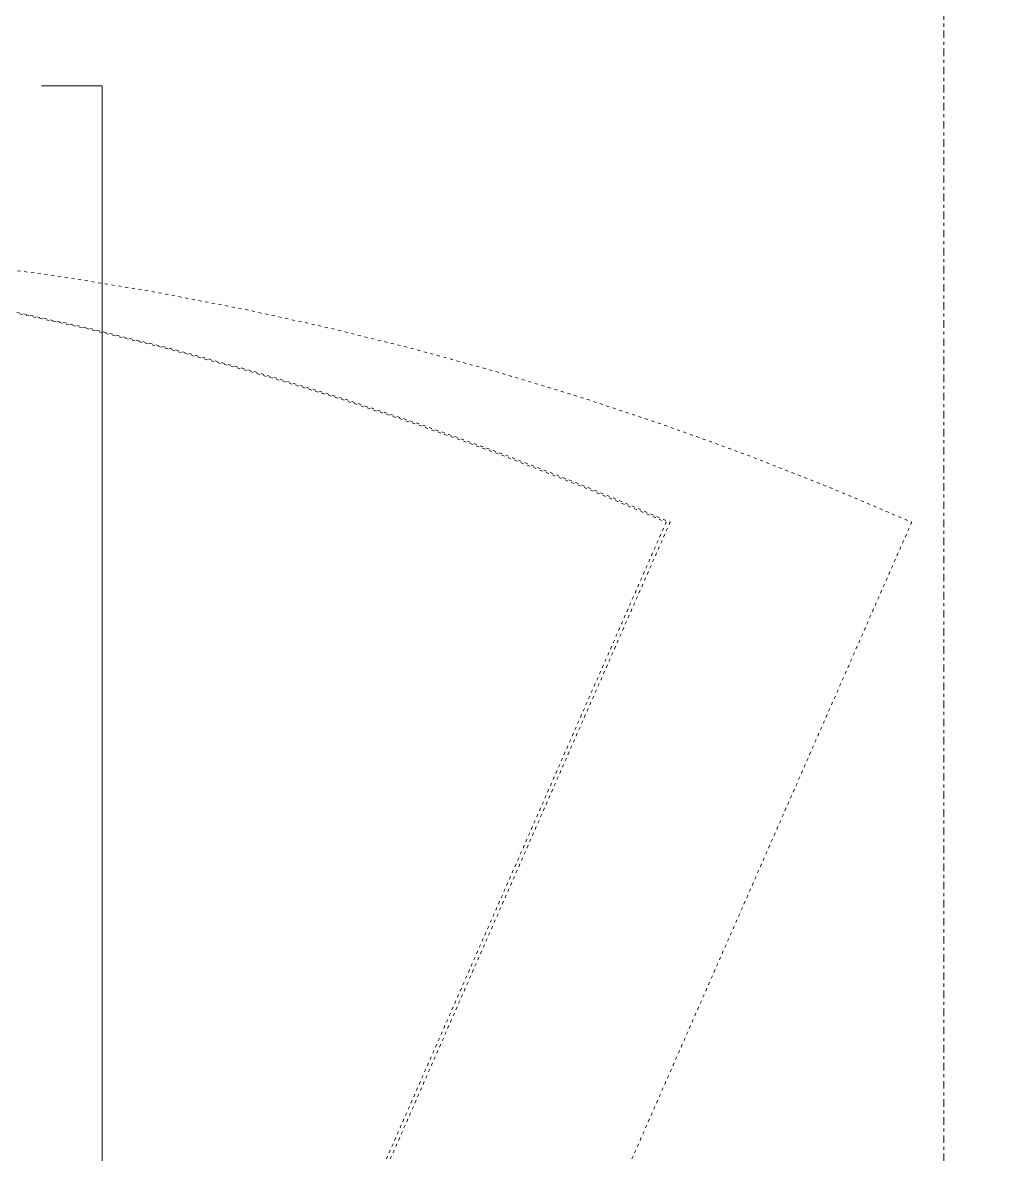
# Model space of a CAD drawing. Extents: x -1133 to 23780, y -1311 to 8245.
# Drawn here: x 7137 to 7169.44, y 1537.42 to 1574.91 of the extents above; entities that cross this region are included whole.
import ezdxf

# ---------------------------------------------------------------- set-up
doc = ezdxf.new("R2010")
doc.units = 0
doc.header["$MEASUREMENT"] = 0
for name, pattern in [('DASHDOT2', [0.5, 0.25, -0.125, 0, -0.125]), ('DOT2', [0.125, 0, -0.125]), ('HIDDEN', [0.375, 0.25, -0.125])]:
    doc.linetypes.add(name, pattern=pattern)
doc.layers.get('0').update_dxf_attribs({"color": 9, "lineweight": 9})
for name, color, linetype, lineweight in [('06D', 9, 'Continuous', 9), ('20', 9, 'DOT2', 9), ('24', 9, 'DASHDOT2', 9)]:
    doc.layers.add(name, color=color, linetype=linetype, lineweight=lineweight)

# ---------------------------------------------------------------- blocks, each defined once
blk = doc.blocks.new('fsdfsfsfsfd')
at = {"layer": '06D', "elevation": 0}
blk.add_lwpolyline([(52591.75, -74474.977), (52589.75, -74474.977), (52589.75, -74595.977), (52591.75, -74595.977)], dxfattribs=at)
at = {"layer": '20', "elevation": 0}
blk.add_lwpolyline([(52607.49, -74590.872), (52562.943, -74489.432)], dxfattribs=at)
at = {"layer": '20'}
blk.add_arc((52607.49, -74590.872), 110.79, 89.60696, 113.70858, dxfattribs=at)

msp = doc.modelspace()

# ---------------------------------------------------------------- linework, layer by layer
at = {"layer": '20', "linetype": 'HIDDEN', "lineweight": 0}
msp.add_lwpolyline([(7129.5, 979.758, -0.152644), (10705.5, 2076.188, -0.10573)], format="xyb", dxfattribs=at)
at = {"layer": '24'}
msp.add_lwpolyline([(7167.5, 195), (7167.5, 4035)], dxfattribs=at)

# ---------------------------------------------------------------- block references
at = {"xscale": -1}
for p in [(59721.25, 76047.795), (59721.379, 76047.795), (59729.379, 76047.795)]:
    msp.add_blockref('fsdfsfsfsfd', p, dxfattribs=at)

doc.saveas('drawing.dxf')
